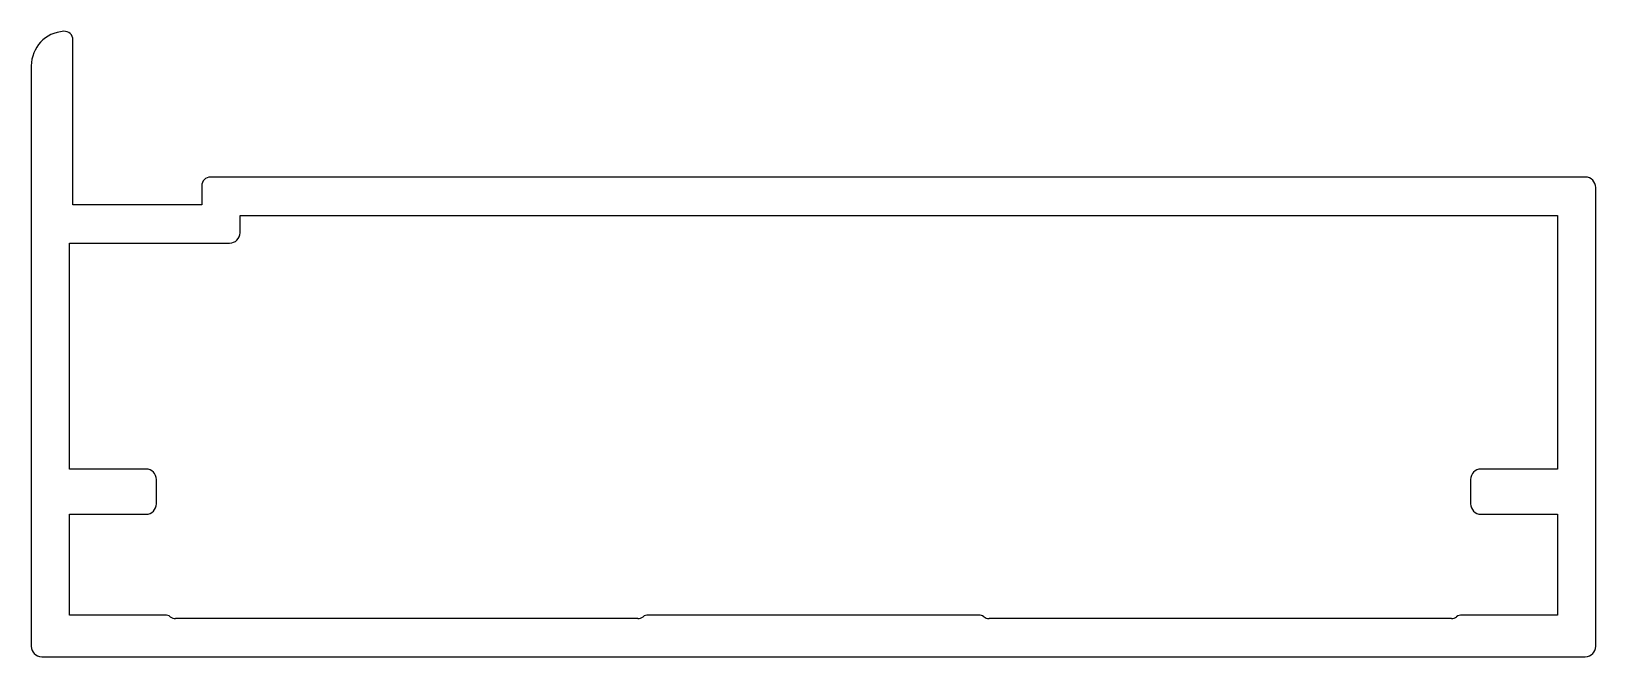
# Model space of a CAD drawing. Extents: x 691.8 to 736.8, y 577.4 to 595.4.
import ezdxf

# ---------------------------------------------------------------- set-up
doc = ezdxf.new("R2010")
doc.units = 0
doc.layers.get('0').update_dxf_attribs({"linetype": 'CONTINUOUS'})

msp = doc.modelspace()

# ---------------------------------------------------------------- linework, layer by layer
for p, q in [((693.028, 590.402), (693.028, 595.149)), ((691.828, 594.401), (691.828, 577.701)), ((696.733, 590.952), (696.733, 590.402)), ((736.529, 591.202), (696.983, 591.202)), ((736.829, 577.701), (736.829, 590.902)), ((696.733, 590.402), (693.028, 590.402)), ((697.833, 590.102), (735.729, 590.102)), ((697.833, 589.602), (697.833, 590.102)), ((735.729, 590.102), (735.729, 582.801)), ((692.928, 589.302), (697.533, 589.302)), ((692.928, 582.801), (692.928, 589.302)), ((695.128, 582.801), (692.928, 582.801)), ((735.729, 582.801), (733.529, 582.801)), ((695.428, 581.801), (695.428, 582.501)), ((733.229, 582.501), (733.229, 581.801)), ((692.928, 578.601), (692.928, 581.501)), ((692.928, 581.501), (695.128, 581.501)), ((733.529, 581.501), (735.729, 581.501)), ((735.729, 581.501), (735.729, 578.601)), ((695.678, 578.601), (692.928, 578.601)), ((709.278, 578.501), (695.978, 578.501)), ((719.078, 578.601), (709.578, 578.601)), ((732.678, 578.501), (719.378, 578.501)), ((735.729, 578.601), (732.978, 578.601)), ((692.128, 577.401), (736.529, 577.401))]:
    msp.add_line(p, q)
for centre, radius, start, end in [((692.828, 594.401), 1, 93.8226, 180), ((692.778, 595.149), 0.25, 360, 93.8226), ((696.983, 590.952), 0.25, 90, 180), ((736.529, 590.902), 0.3, 0, 90), ((697.533, 589.602), 0.3, 270, 0), ((695.128, 582.501), 0.3, 0, 90), ((733.529, 582.501), 0.3, 90, 180), ((695.128, 581.801), 0.3, 270, 0), ((733.529, 581.801), 0.3, 180, 270), ((695.678, 578.351), 0.25, 53.1301, 90), ((695.978, 578.751), 0.25, 233.1301, 270), ((709.278, 578.751), 0.25, 270, 306.8699), ((709.578, 578.351), 0.25, 90, 126.8699), ((719.078, 578.351), 0.25, 53.1301, 90), ((719.378, 578.751), 0.25, 233.1301, 270), ((732.678, 578.751), 0.25, 270, 306.8699), ((732.978, 578.351), 0.25, 90, 126.8699), ((692.128, 577.701), 0.3, 180, 270), ((736.529, 577.701), 0.3, 270, 0)]:
    msp.add_arc(centre, radius, start, end)

doc.saveas('drawing.dxf')
